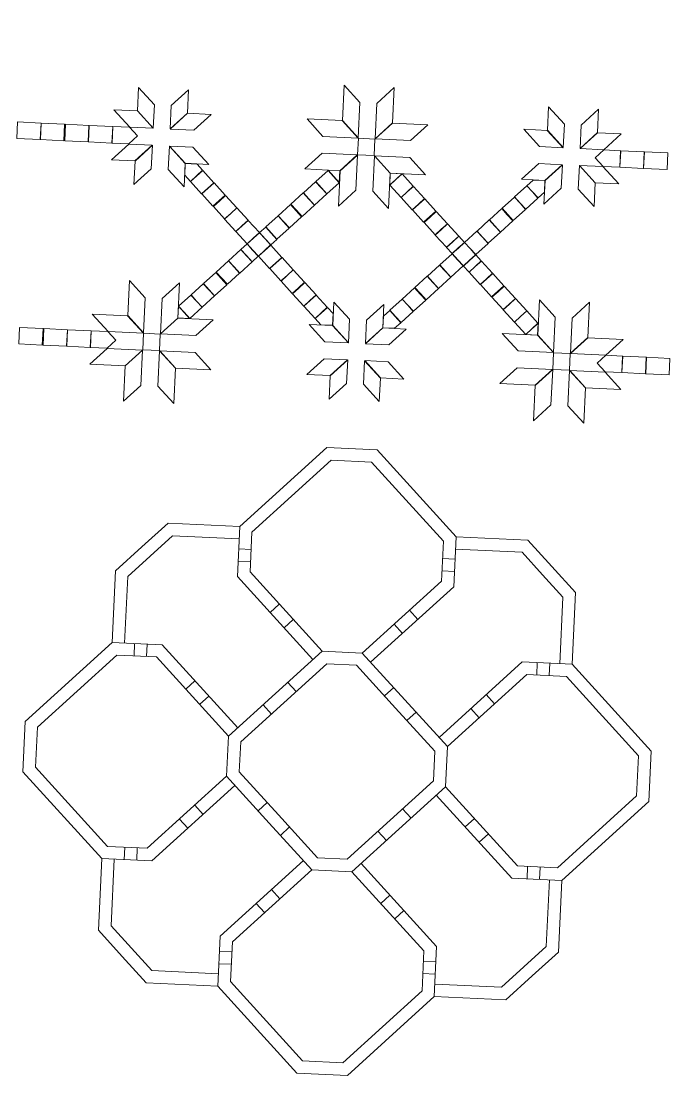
# Model space of a CAD drawing. Header units: inches. Extents: x 733725 to 1472938, y 4017711 to 8040520.
# Drawn here: x 734659.05 to 734674.65, y 4019148.44 to 4019173.92 of the extents above; entities that cross this region are included whole.
import ezdxf

# ---------------------------------------------------------------- set-up
doc = ezdxf.new("R2010")
doc.units = ezdxf.units.IN
doc.header["$MEASUREMENT"] = 0
for name, color, linetype, lineweight in [('H-HARAM2', 123, 'Continuous', 5), ('H-HARAM3', 123, 'Continuous', 5), ('H-MAFSALL', 31, 'Continuous', 13)]:
    doc.layers.add(name, color=color, linetype=linetype, lineweight=lineweight)
pattern_1 = [(354.99999998, (-0.961, 0.33), (0.553438968, 6.325836333), []), (354.99999998, (-0.892, 1.121), (0.553438968, 6.325836333), []), (354.99999998, (-0.823, 1.9117), (0.553438968, 6.325836333), [])]

msp = doc.modelspace()

# ---------------------------------------------------------------- hatches: boundary and pattern name
at = {"layer": 'H-HARAM2'}
h = msp.add_hatch(dxfattribs=at)
h.set_pattern_fill('PLAST', color=256, angle=-5, style=0)
h.set_pattern_definition(pattern_1)
edge = h.paths.add_edge_path()
edge.add_line((734632.731, 4019098.943), (734586.621, 4019149.885))
edge.add_line((734586.621, 4019149.885), (734697.208, 4019249.401))
edge.add_line((734697.208, 4019249.401), (734656.636, 4019294.307))
edge.add_line((734656.636, 4019294.307), (734612.593, 4019254.265))
edge.add_arc((734584.783, 4019246.201), 28.955, -31.0677, 16.1711, ccw=False)
edge.add_line((734609.585, 4019231.259), (734630.186, 4019208.599))
edge.add_line((734630.186, 4019208.599), (734617.904, 4019197.432))
edge.add_line((734617.904, 4019197.432), (734597.303, 4019220.092))
edge.add_arc((734584.783, 4019246.201), 28.955, 248.3791, 295.6179, ccw=False)
edge.add_line((734574.114, 4019219.283), (734521.152, 4019171.133))
edge.add_line((734521.152, 4019171.133), (734519.735, 4019155.04))
edge.add_line((734519.735, 4019155.04), (734510.13, 4019146.749))
edge.add_line((734510.13, 4019146.749), (734509.618, 4019135.985))
edge.add_line((734509.618, 4019135.985), (734511.003, 4019134.453))
edge.add_line((734511.003, 4019134.453), (734515.932, 4019129.031))
edge.add_line((734515.932, 4019129.031), (734518.495, 4019128.91))
edge.add_line((734518.495, 4019128.91), (734518.371, 4019126.305))
edge.add_line((734518.371, 4019126.305), (734518.431, 4019126.238))
edge.add_line((734518.431, 4019126.238), (734518.193, 4019121.231))
edge.add_line((734518.193, 4019121.231), (734532.114, 4019121.216))
edge.add_line((734532.114, 4019121.216), (734533.331, 4019119.845))
edge.add_line((734533.331, 4019119.845), (734566.504, 4019083.356))
edge.add_line((734566.504, 4019083.356), (734585.293, 4019100.438))
edge.add_line((734585.293, 4019100.438), (734607.504, 4019076.008))
edge.add_line((734607.504, 4019076.008), (734632.731, 4019098.943))
h = msp.add_hatch(dxfattribs=at)
h.set_pattern_fill('PLAST', color=256, angle=-5, style=0)
h.set_pattern_definition(pattern_1)
edge = h.paths.add_edge_path()
edge.add_line((734632.731, 4019098.943), (734586.621, 4019149.885))
edge.add_line((734586.621, 4019149.885), (734697.208, 4019249.401))
edge.add_line((734697.208, 4019249.401), (734656.636, 4019294.307))
edge.add_line((734656.636, 4019294.307), (734612.593, 4019254.265))
edge.add_arc((734584.783, 4019246.201), 28.955, -31.0677, 16.1711, ccw=False)
edge.add_line((734609.585, 4019231.259), (734630.186, 4019208.599))
edge.add_line((734630.186, 4019208.599), (734617.904, 4019197.432))
edge.add_line((734617.904, 4019197.432), (734597.303, 4019220.092))
edge.add_arc((734584.783, 4019246.201), 28.955, 248.3791, 295.6179, ccw=False)
edge.add_line((734574.114, 4019219.283), (734521.152, 4019171.133))
edge.add_line((734521.152, 4019171.133), (734519.735, 4019155.04))
edge.add_line((734519.735, 4019155.04), (734510.13, 4019146.749))
edge.add_line((734510.13, 4019146.749), (734509.618, 4019135.985))
edge.add_line((734509.618, 4019135.985), (734511.003, 4019134.453))
edge.add_line((734511.003, 4019134.453), (734515.932, 4019129.031))
edge.add_line((734515.932, 4019129.031), (734518.495, 4019128.91))
edge.add_line((734518.495, 4019128.91), (734518.371, 4019126.305))
edge.add_line((734518.371, 4019126.305), (734518.431, 4019126.238))
edge.add_line((734518.431, 4019126.238), (734518.193, 4019121.231))
edge.add_line((734518.193, 4019121.231), (734532.114, 4019121.216))
edge.add_line((734532.114, 4019121.216), (734533.331, 4019119.845))
edge.add_line((734533.331, 4019119.845), (734566.504, 4019083.356))
edge.add_line((734566.504, 4019083.356), (734585.293, 4019100.438))
edge.add_line((734585.293, 4019100.438), (734607.504, 4019076.008))
edge.add_line((734607.504, 4019076.008), (734632.731, 4019098.943))
at = {"layer": 'H-MAFSALL'}
h = msp.add_hatch(dxfattribs=at)
h.set_pattern_fill('ANGLE', color=256, scale=0.3, angle=45, style=0)
h.set_pattern_definition([(44.999999983, (-0.0012, 0.0002), (-1.4817422595, 1.4817422604), [1.524, -0.5715]), (134.999999983, (-0.0012, 0.0002), (-1.4817422604, -1.4817422595), [1.524, -0.5715])])
edge = h.paths.add_edge_path(flags=16)
edge.add_arc((734483.445, 4019138.19), 8, -50, 310)
edge = h.paths.add_edge_path(flags=16)
edge.add_arc((735041.69, 4018744.78), 5, 130, 310)
edge.add_arc((735041.69, 4018744.78), 5, -50, 130)
edge = h.paths.add_edge_path(flags=16)
edge.add_arc((734929.449, 4018650.032), 10, 307.1029, 310)
edge.add_line((734935.877, 4018642.372), (734935.481, 4018642.057))
edge = h.paths.add_edge_path(flags=16)
edge.add_arc((734448.304, 4018988.959), 5, -50, 310)
edge = h.paths.add_edge_path(flags=16)
edge.add_arc((734929.449, 4018650.032), 10, -50, 310)
edge = h.paths.add_edge_path()
edge.add_line((734470.495, 4018819.804), (734535.003, 4018852.189))
edge.add_line((734535.003, 4018852.189), (734535.003, 4018852.189))
edge.add_line((734535.003, 4018852.189), (734572.914, 4018810.916))
edge.add_arc((734615.714, 4018815.067), 43, 185.5397, 259.5981)
edge.add_line((734607.95, 4018772.774), (734656.259, 4018720.181))
edge.add_line((734656.259, 4018720.181), (734681.017, 4018702.881))
edge.add_line((734681.017, 4018702.881), (734689.467, 4018687.669))
edge.add_line((734689.467, 4018687.669), (734694.857, 4018680.12))
edge.add_line((734694.857, 4018680.12), (734719.321, 4018651.346))
edge.add_line((734719.321, 4018651.346), (734735.321, 4018631.946))
edge.add_line((734735.321, 4018631.946), (734738.811, 4018624.304))
edge.add_line((734738.811, 4018624.304), (734748.26, 4018603.512))
edge.add_line((734748.26, 4018603.512), (734747.516, 4018601.656))
edge.add_arc((734785.506, 4018511.871), 97.491, 107.72929, 112.93457, ccw=False)
edge.add_arc((734656.551, 4018541.881), 117.492, 25.08126, 32.34036, ccw=False)
edge.add_line((734762.964, 4018591.686), (734809.18, 4018581.942))
edge.add_line((734809.18, 4018581.942), (734866.219, 4018571.729))
edge.add_line((734866.219, 4018571.729), (734867.898, 4018578.513))
edge.add_line((734867.898, 4018578.513), (734907.725, 4018615.005))
edge.add_line((734907.725, 4018615.005), (734912.431, 4018609.829))
edge.add_line((734912.431, 4018609.829), (734975.64, 4018667.103))
edge.add_line((734975.64, 4018667.103), (734970.981, 4018672.229))
edge.add_line((734970.981, 4018672.229), (735032.04, 4018727.74))
edge.add_line((735032.04, 4018727.74), (735037.306, 4018722.006))
edge.add_line((735037.306, 4018722.006), (735052.413, 4018735.663))
edge.add_line((735052.413, 4018735.663), (735059.338, 4018741.922))
edge.add_line((735059.338, 4018741.922), (735066.401, 4018748.341))
edge.add_line((735066.401, 4018748.341), (735061.106, 4018754.165))
edge.add_line((735061.106, 4018754.165), (735117.118, 4018805.091))
edge.add_line((735117.118, 4018805.091), (735104.817, 4018818.622))
edge.add_line((735104.817, 4018818.622), (734958.677, 4018685.762))
edge.add_line((734958.677, 4018685.762), (734951.519, 4018693.635))
edge.add_line((734951.519, 4018693.635), (734933.872, 4018677.591))
edge.add_line((734933.872, 4018677.591), (734905.385, 4018651.693))
edge.add_line((734905.385, 4018651.693), (734888.108, 4018635.985))
edge.add_line((734888.108, 4018635.985), (734892.767, 4018630.86))
edge.add_line((734892.767, 4018630.86), (734854.667, 4018596.221))
edge.add_line((734854.667, 4018596.221), (734784.293, 4018608.823))
edge.add_arc((734788.7, 4018633.431), 25, 217.1653, 259.8479, ccw=False)
edge.add_line((734768.777, 4018618.328), (734704.047, 4018703.715))
edge.add_line((734704.047, 4018703.715), (734708.534, 4018710.947))
edge.add_line((734708.534, 4018710.947), (734700.207, 4018716.114))
edge.add_line((734700.207, 4018716.114), (734704.039, 4018722.289))
edge.add_line((734704.039, 4018722.289), (734698.091, 4018725.98))
edge.add_line((734698.091, 4018725.98), (734702.273, 4018732.721))
edge.add_line((734702.273, 4018732.721), (734702.336, 4018732.679))
edge.add_arc((734708.117, 4018741.415), 10.475, 236.5024, 314.0512)
edge.add_line((734715.401, 4018733.886), (734717.159, 4018735.485))
edge.add_line((734717.159, 4018735.485), (734722.231, 4018740.095))
edge.add_line((734722.231, 4018740.095), (734720.065, 4018742.478))
edge.add_line((734720.065, 4018742.478), (734726.132, 4018747.994))
edge.add_line((734726.132, 4018747.994), (734719.41, 4018755.387))
edge.add_line((734719.41, 4018755.387), (734713.218, 4018749.758))
edge.add_line((734713.218, 4018749.758), (734710.291, 4018752.978))
edge.add_line((734710.291, 4018752.978), (734716.483, 4018758.607))
edge.add_line((734716.483, 4018758.607), (734709.759, 4018766.003))
edge.add_line((734709.759, 4018766.003), (734703.567, 4018760.373))
edge.add_line((734703.567, 4018760.373), (734700.64, 4018763.593))
edge.add_line((734700.64, 4018763.593), (734706.832, 4018769.222))
edge.add_line((734706.832, 4018769.222), (734700.111, 4018776.616))
edge.add_line((734700.111, 4018776.616), (734694.4, 4018771.424))
edge.add_line((734694.4, 4018771.424), (734692.234, 4018773.807))
edge.add_line((734692.234, 4018773.807), (734686.631, 4018768.713))
edge.add_line((734686.631, 4018768.713), (734683.931, 4018766.258))
edge.add_arc((734691.488, 4018755.604), 13.062, 125.3471, 234.1486)
edge.add_line((734683.838, 4018745.017), (734679.674, 4018738.306))
edge.add_line((734679.674, 4018738.306), (734673.726, 4018741.996))
edge.add_line((734673.726, 4018741.996), (734673.41, 4018741.491))
edge.add_line((734673.41, 4018741.491), (734673.274, 4018741.576))
edge.add_line((734673.274, 4018741.576), (734669.424, 4018735.372))
edge.add_line((734669.424, 4018735.372), (734662.891, 4018739.425))
edge.add_line((734662.891, 4018739.425), (734661.12, 4018740.524))
edge.add_line((734661.12, 4018740.524), (734662.269, 4018742.424))
edge.add_line((734662.269, 4018742.424), (734639.091, 4018767.919))
edge.add_line((734639.091, 4018767.919), (734644.863, 4018773.166))
edge.add_line((734644.863, 4018773.166), (734641.27, 4018777.117))
edge.add_line((734641.27, 4018777.117), (734635.499, 4018771.87))
edge.add_line((734635.499, 4018771.87), (734624.539, 4018783.924))
edge.add_line((734624.539, 4018783.924), (734623.801, 4018783.25))
edge.add_line((734623.801, 4018783.25), (734611.491, 4018796.79))
edge.add_line((734611.491, 4018796.79), (734615.969, 4018800.904))
edge.add_line((734615.969, 4018800.904), (734613.206, 4018803.943))
edge.add_line((734613.206, 4018803.943), (734611.359, 4018802.264))
edge.add_line((734611.359, 4018802.264), (734611.02, 4018802.637))
edge.add_line((734611.02, 4018802.637), (734608.08, 4018802.777))
edge.add_line((734608.08, 4018802.777), (734607.708, 4018802.438))
edge.add_line((734607.708, 4018802.438), (734600.959, 4018809.861))
edge.add_line((734600.959, 4018809.861), (734601.332, 4018810.2))
edge.add_line((734601.332, 4018810.2), (734601.471, 4018813.14))
edge.add_line((734601.471, 4018813.14), (734601.133, 4018813.512))
edge.add_line((734601.133, 4018813.512), (734602.98, 4018815.191))
edge.add_line((734602.98, 4018815.191), (734600.195, 4018818.254))
edge.add_line((734600.195, 4018818.254), (734595.696, 4018814.164))
edge.add_line((734595.696, 4018814.164), (734583.386, 4018827.704))
edge.add_line((734583.386, 4018827.704), (734584.128, 4018828.375))
edge.add_line((734584.128, 4018828.375), (734573.169, 4018840.43))
edge.add_line((734573.169, 4018840.43), (734578.94, 4018845.677))
edge.add_line((734578.94, 4018845.677), (734575.348, 4018849.628))
edge.add_line((734575.348, 4018849.628), (734569.576, 4018844.381))
edge.add_line((734569.576, 4018844.381), (734546.398, 4018869.875))
edge.add_line((734546.398, 4018869.875), (734544.397, 4018868.912))
edge.add_line((734544.397, 4018868.912), (734540.057, 4018877.668))
edge.add_line((734540.057, 4018877.668), (734546.599, 4018880.911))
edge.add_line((734546.599, 4018880.911), (734546.526, 4018881.057))
edge.add_line((734546.526, 4018881.057), (734547.06, 4018881.322))
edge.add_line((734547.06, 4018881.322), (734543.952, 4018887.593))
edge.add_line((734543.952, 4018887.593), (734551.028, 4018891.101))
edge.add_arc((734562.294, 4018897.711), 13.062, 210.4016, 319.2031)
edge.add_line((734572.182, 4018889.177), (734580.485, 4018896.725))
edge.add_line((734580.485, 4018896.725), (734578.319, 4018899.107))
edge.add_line((734578.319, 4018899.107), (734584.029, 4018904.299))
edge.add_line((734584.029, 4018904.299), (734577.183, 4018911.579))
edge.add_line((734577.183, 4018911.579), (734571.116, 4018906.063))
edge.add_line((734571.116, 4018906.063), (734568.189, 4018909.283))
edge.add_line((734568.189, 4018909.283), (734574.256, 4018914.799))
edge.add_line((734574.256, 4018914.799), (734567.532, 4018922.195))
edge.add_line((734567.532, 4018922.195), (734561.465, 4018916.679))
edge.add_line((734561.465, 4018916.679), (734558.538, 4018919.898))
edge.add_line((734558.538, 4018919.898), (734564.605, 4018925.414))
edge.add_line((734564.605, 4018925.414), (734558.008, 4018932.921))
edge.add_line((734558.008, 4018932.921), (734551.941, 4018927.405))
edge.add_line((734551.941, 4018927.405), (734549.774, 4018929.787))
edge.add_line((734549.774, 4018929.787), (734542.945, 4018923.578))
edge.add_arc((734549.637, 4018915.633), 10.388, 130.1084, 208.8482)
edge.add_line((734540.538, 4018910.621), (734533.43, 4018907.097))
edge.add_line((734533.43, 4018907.097), (734530.321, 4018913.369))
edge.add_line((734530.321, 4018913.369), (734523.81, 4018910.141))
edge.add_line((734523.81, 4018910.141), (734519.422, 4018918.991))
edge.add_line((734519.422, 4018918.991), (734518.414, 4018918.49))
edge.add_line((734518.414, 4018918.49), (734483.652, 4018963.612))
edge.add_line((734483.652, 4018963.612), (734466.216, 4018986.25))
edge.add_arc((734446.342, 4018986.524), 19.876, -0.7881, 95.2465)
edge.add_line((734444.525, 4019006.316), (734441.745, 4019010.015))
edge.add_arc((734457.733, 4019022.03), 20, 159.6381, 216.9245, ccw=False)
edge.add_line((734438.983, 4019028.989), (734449.624, 4019057.661))
edge.add_arc((734468.375, 4019050.702), 20, 132.2751, 159.6381, ccw=False)
edge.add_line((734454.921, 4019065.5), (734492.174, 4019099.369))
edge.add_line((734492.174, 4019099.369), (734492.352, 4019103.094))
edge.add_line((734492.352, 4019103.094), (734518.495, 4019128.91))
edge.add_line((734518.495, 4019128.91), (734515.932, 4019129.032))
edge.add_line((734515.932, 4019129.032), (734509.618, 4019135.985))
edge.add_line((734509.618, 4019135.985), (734510.13, 4019146.749))
edge.add_line((734510.13, 4019146.749), (734519.735, 4019155.04))
edge.add_line((734519.735, 4019155.04), (734521.152, 4019171.133))
edge.add_line((734521.152, 4019171.133), (734507.472, 4019199.486))
edge.add_line((734507.472, 4019199.486), (734476.686, 4019171.099))
edge.add_line((734476.686, 4019171.099), (734472.574, 4019167.308))
edge.add_line((734472.574, 4019167.308), (734466.913, 4019162.087))
edge.add_line((734466.913, 4019162.087), (734466.392, 4019149.251))
edge.add_line((734466.392, 4019149.251), (734473.058, 4019142.023))
edge.add_line((734473.058, 4019142.023), (734470.728, 4019136.003))
edge.add_line((734470.728, 4019136.003), (734468.209, 4019122.907))
edge.add_line((734468.209, 4019122.907), (734466.607, 4019104.847))
edge.add_line((734466.607, 4019104.847), (734464.67, 4019103.328))
edge.add_line((734464.67, 4019103.328), (734460.43, 4019099.47))
edge.add_line((734460.43, 4019099.47), (734439.912, 4019080.557))
edge.add_arc((734466.972, 4019051.099), 40, 132.5703, 159.9333)
edge.add_line((734429.4, 4019064.824), (734425.787, 4019054.932))
edge.add_arc((734492.611, 4019019.499), 75.638, 152.06563, 155.27115)
edge.add_line((734423.91, 4019051.14), (734418.436, 4019034.299))
edge.add_line((734418.436, 4019034.299), (734418.393, 4019032.833))
edge.add_arc((734464.107, 4019027.499), 46.024, 173.3446, 190.8662)
edge.add_arc((734458.101, 4019026.815), 40, 191.5252, 222.5703)
edge.add_line((734428.643, 4018999.755), (734431.55, 4018996.591))
edge.add_arc((734450.637, 4018990.594), 20.007, 162.5586, 282.582)
edge.add_line((734454.995, 4018971.068), (734472.935, 4018951.538))
edge.add_line((734472.935, 4018951.538), (734489.366, 4018933.651))
edge.add_line((734489.366, 4018933.651), (734498.083, 4018916.295))
edge.add_line((734498.083, 4018916.295), (734467.009, 4018900.695))
edge.add_line((734467.009, 4018900.695), (734457.734, 4018896.038))
edge.add_line((734457.734, 4018896.038), (734446.846, 4018890.572))
edge.add_line((734446.846, 4018890.572), (734436.474, 4018885.365))
edge.add_line((734436.474, 4018885.365), (734448.8, 4018875.981))
edge.add_line((734448.8, 4018875.981), (734461.775, 4018837.145))
edge.add_line((734461.775, 4018837.145), (734470.495, 4018819.804))

# ---------------------------------------------------------------- linework, layer by layer
at = {"layer": 'H-HARAM3'}
for p, q in [((734664.598, 4019161.172), (734664.299, 4019161.186)), ((734664.598, 4019161.172), (734664.299, 4019161.186)), ((734664.584, 4019160.872), (734664.284, 4019160.886)), ((734664.584, 4019160.872), (734664.284, 4019160.886)), ((734669.216, 4019160.952), (734669.516, 4019160.938)), ((734669.216, 4019160.952), (734669.516, 4019160.938)), ((734669.202, 4019160.652), (734669.501, 4019160.638)), ((734669.202, 4019160.652), (734669.501, 4019160.638)), ((734665.277, 4019159.854), (734665.055, 4019159.653)), ((734665.277, 4019159.854), (734665.055, 4019159.653)), ((734668.415, 4019159.705), (734668.617, 4019159.483)), ((734668.415, 4019159.705), (734668.617, 4019159.483)), ((734665.614, 4019159.485), (734665.392, 4019159.283)), ((734665.614, 4019159.485), (734665.392, 4019159.283)), ((734668.045, 4019159.369), (734668.247, 4019159.147)), ((734668.045, 4019159.369), (734668.247, 4019159.147)), ((734661.773, 4019158.603), (734661.787, 4019158.902)), ((734661.773, 4019158.603), (734661.787, 4019158.902)), ((734662.072, 4019158.588), (734662.087, 4019158.888)), ((734662.072, 4019158.588), (734662.087, 4019158.888)), ((734671.485, 4019158.14), (734671.5, 4019158.44)), ((734671.485, 4019158.14), (734671.5, 4019158.44)), ((734671.785, 4019158.126), (734671.799, 4019158.426)), ((734671.785, 4019158.126), (734671.799, 4019158.426)), ((734663.019, 4019157.801), (734663.241, 4019158.003)), ((734663.019, 4019157.801), (734663.241, 4019158.003)), ((734665.681, 4019157.74), (734665.479, 4019157.962)), ((734665.681, 4019157.74), (734665.479, 4019157.962)), ((734667.814, 4019157.637), (734668.036, 4019157.839)), ((734667.814, 4019157.637), (734668.036, 4019157.839)), ((734663.356, 4019157.431), (734663.578, 4019157.633)), ((734663.356, 4019157.431), (734663.578, 4019157.633)), ((734670.468, 4019157.447), (734670.266, 4019157.669)), ((734670.468, 4019157.447), (734670.266, 4019157.669)), ((734665.086, 4019157.199), (734664.884, 4019157.421)), ((734665.086, 4019157.199), (734664.884, 4019157.421)), ((734670.098, 4019157.111), (734669.896, 4019157.333)), ((734670.098, 4019157.111), (734669.896, 4019157.333)), ((734668.352, 4019157.045), (734668.574, 4019157.247)), ((734668.352, 4019157.045), (734668.574, 4019157.247)), ((734663.24, 4019155), (734663.442, 4019154.778)), ((734663.24, 4019155), (734663.442, 4019154.778)), ((734664.986, 4019155.066), (734664.764, 4019154.864)), ((734664.986, 4019155.066), (734664.764, 4019154.864)), ((734668.252, 4019154.912), (734668.454, 4019154.69)), ((734668.252, 4019154.912), (734668.454, 4019154.69)), ((734662.87, 4019154.664), (734663.072, 4019154.442)), ((734662.87, 4019154.664), (734663.072, 4019154.442)), ((734669.982, 4019154.679), (734669.76, 4019154.478)), ((734669.982, 4019154.679), (734669.76, 4019154.478)), ((734665.524, 4019154.474), (734665.302, 4019154.272)), ((734665.524, 4019154.474), (734665.302, 4019154.272)), ((734667.657, 4019154.371), (734667.859, 4019154.149)), ((734667.657, 4019154.371), (734667.859, 4019154.149)), ((734670.319, 4019154.31), (734670.097, 4019154.108)), ((734670.319, 4019154.31), (734670.097, 4019154.108)), ((734661.553, 4019153.985), (734661.539, 4019153.685)), ((734661.553, 4019153.985), (734661.539, 4019153.685)), ((734661.852, 4019153.971), (734661.838, 4019153.671)), ((734661.852, 4019153.971), (734661.838, 4019153.671)), ((734671.266, 4019153.523), (734671.251, 4019153.223)), ((734671.266, 4019153.523), (734671.251, 4019153.223)), ((734671.565, 4019153.508), (734671.551, 4019153.209)), ((734671.565, 4019153.508), (734671.551, 4019153.209)), ((734665.293, 4019152.742), (734665.091, 4019152.964)), ((734665.293, 4019152.742), (734665.091, 4019152.964)), ((734667.724, 4019152.626), (734667.946, 4019152.828)), ((734667.724, 4019152.626), (734667.946, 4019152.828)), ((734664.923, 4019152.406), (734664.721, 4019152.628)), ((734664.923, 4019152.406), (734664.721, 4019152.628)), ((734668.06, 4019152.256), (734668.282, 4019152.458)), ((734668.06, 4019152.256), (734668.282, 4019152.458)), ((734664.136, 4019151.459), (734663.836, 4019151.473)), ((734664.136, 4019151.459), (734663.836, 4019151.473)), ((734664.122, 4019151.159), (734663.822, 4019151.173)), ((734664.122, 4019151.159), (734663.822, 4019151.173)), ((734668.754, 4019151.239), (734669.053, 4019151.225)), ((734668.754, 4019151.239), (734669.053, 4019151.225)), ((734668.74, 4019150.939), (734669.039, 4019150.925)), ((734668.74, 4019150.939), (734669.039, 4019150.925))]:
    msp.add_line(p, q, dxfattribs=at)
for points in [[(734661.883, 4019172.324), (734662.263, 4019171.905), (734662.236, 4019171.34), (734661.856, 4019171.759)], [(734661.883, 4019172.324), (734662.263, 4019171.905), (734662.236, 4019171.34), (734661.856, 4019171.759)], [(734667.221, 4019171.956), (734666.841, 4019172.374), (734666.8, 4019171.523), (734667.181, 4019171.105)], [(734667.221, 4019171.956), (734666.841, 4019172.374), (734666.8, 4019171.523), (734667.181, 4019171.105)], [(734663.09, 4019172.266), (734662.672, 4019171.886), (734662.645, 4019171.321), (734663.063, 4019171.701)], [(734663.09, 4019172.266), (734662.672, 4019171.886), (734662.645, 4019171.321), (734663.063, 4019171.701)], [(734667.629, 4019171.936), (734668.048, 4019172.317), (734668.007, 4019171.466), (734667.589, 4019171.085)], [(734667.629, 4019171.936), (734668.048, 4019172.317), (734668.007, 4019171.466), (734667.589, 4019171.085)], [(734671.771, 4019171.853), (734672.152, 4019171.435), (734672.125, 4019170.87), (734671.744, 4019171.288)], [(734671.771, 4019171.853), (734672.152, 4019171.435), (734672.125, 4019170.87), (734671.744, 4019171.288)], [(734661.288, 4019171.783), (734661.668, 4019171.364), (734662.233, 4019171.337), (734661.853, 4019171.756)], [(734661.288, 4019171.783), (734661.668, 4019171.364), (734662.233, 4019171.337), (734661.853, 4019171.756)], [(734663.631, 4019171.671), (734663.213, 4019171.291), (734662.648, 4019171.318), (734663.066, 4019171.698)], [(734663.631, 4019171.671), (734663.213, 4019171.291), (734662.648, 4019171.318), (734663.066, 4019171.698)], [(734666.327, 4019171.142), (734665.946, 4019171.561), (734666.797, 4019171.521), (734667.177, 4019171.102)], [(734666.327, 4019171.142), (734665.946, 4019171.561), (734666.797, 4019171.521), (734667.177, 4019171.102)], [(734672.978, 4019171.796), (734672.56, 4019171.415), (734672.533, 4019170.85), (734672.952, 4019171.231)], [(734672.978, 4019171.796), (734672.56, 4019171.415), (734672.533, 4019170.85), (734672.952, 4019171.231)], [(734659.511, 4019171.062), (734659.53, 4019171.462), (734658.963, 4019171.489), (734658.944, 4019171.089)], [(734659.511, 4019171.062), (734659.53, 4019171.462), (734658.963, 4019171.489), (734658.944, 4019171.089)], [(734660.1, 4019171.434), (734659.534, 4019171.461), (734659.515, 4019171.062), (734660.081, 4019171.035)], [(734660.1, 4019171.434), (734659.534, 4019171.461), (734659.515, 4019171.062), (734660.081, 4019171.035)], [(734660.668, 4019171.007), (734660.687, 4019171.406), (734660.122, 4019171.433), (734660.103, 4019171.034)], [(734660.668, 4019171.007), (734660.687, 4019171.406), (734660.122, 4019171.433), (734660.103, 4019171.034)], [(734661.24, 4019170.98), (734661.259, 4019171.379), (734660.692, 4019171.406), (734660.673, 4019171.007)], [(734661.24, 4019170.98), (734661.259, 4019171.379), (734660.692, 4019171.406), (734660.673, 4019171.007)], [(734661.263, 4019171.379), (734661.244, 4019170.979), (734661.647, 4019170.96), (734661.856, 4019171.151), (734661.666, 4019171.36)], [(734661.263, 4019171.379), (734661.244, 4019170.979), (734661.647, 4019170.96), (734661.856, 4019171.151), (734661.666, 4019171.36)], [(734668.443, 4019171.042), (734668.861, 4019171.422), (734668.01, 4019171.463), (734667.592, 4019171.082)], [(734668.443, 4019171.042), (734668.861, 4019171.422), (734668.01, 4019171.463), (734667.592, 4019171.082)], [(734671.176, 4019171.312), (734671.556, 4019170.894), (734672.121, 4019170.867), (734671.741, 4019171.285)], [(734671.176, 4019171.312), (734671.556, 4019170.894), (734672.121, 4019170.867), (734671.741, 4019171.285)], [(734667.166, 4019170.698), (734667.565, 4019170.679), (734667.584, 4019171.078), (734667.185, 4019171.097)], [(734667.166, 4019170.698), (734667.565, 4019170.679), (734667.584, 4019171.078), (734667.185, 4019171.097)], [(734673.52, 4019171.201), (734673.101, 4019170.82), (734672.536, 4019170.847), (734672.955, 4019171.227)], [(734673.52, 4019171.201), (734673.101, 4019170.82), (734672.536, 4019170.847), (734672.955, 4019171.227)], [(734661.23, 4019170.575), (734661.649, 4019170.956), (734662.214, 4019170.929), (734661.795, 4019170.548)], [(734661.23, 4019170.575), (734661.649, 4019170.956), (734662.214, 4019170.929), (734661.795, 4019170.548)], [(734661.771, 4019169.98), (734662.19, 4019170.361), (734662.217, 4019170.926), (734661.798, 4019170.545)], [(734661.771, 4019169.98), (734662.19, 4019170.361), (734662.217, 4019170.926), (734661.798, 4019170.545)], [(734662.979, 4019169.923), (734662.598, 4019170.341), (734662.625, 4019170.906), (734663.006, 4019170.488)], [(734662.979, 4019169.923), (734662.598, 4019170.341), (734662.625, 4019170.906), (734663.006, 4019170.488)], [(734663.574, 4019170.464), (734663.193, 4019170.882), (734662.628, 4019170.909), (734663.009, 4019170.491)], [(734663.574, 4019170.464), (734663.193, 4019170.882), (734662.628, 4019170.909), (734663.009, 4019170.491)], [(734673.487, 4019170.397), (734673.506, 4019170.796), (734673.103, 4019170.816), (734672.893, 4019170.625), (734673.084, 4019170.416)], [(734673.487, 4019170.397), (734673.506, 4019170.796), (734673.103, 4019170.816), (734672.893, 4019170.625), (734673.084, 4019170.416)], [(734673.51, 4019170.796), (734673.491, 4019170.397), (734674.058, 4019170.37), (734674.077, 4019170.769)], [(734673.51, 4019170.796), (734673.491, 4019170.397), (734674.058, 4019170.37), (734674.077, 4019170.769)], [(734666.307, 4019170.734), (734665.889, 4019170.354), (734666.739, 4019170.313), (734667.158, 4019170.694)], [(734666.307, 4019170.734), (734665.889, 4019170.354), (734666.739, 4019170.313), (734667.158, 4019170.694)], [(734667.12, 4019169.84), (734666.702, 4019169.459), (734666.742, 4019170.31), (734667.161, 4019170.69)], [(734667.12, 4019169.84), (734666.702, 4019169.459), (734666.742, 4019170.31), (734667.161, 4019170.69)], [(734667.529, 4019169.82), (734667.909, 4019169.402), (734667.95, 4019170.252), (734667.569, 4019170.671)], [(734667.529, 4019169.82), (734667.909, 4019169.402), (734667.95, 4019170.252), (734667.569, 4019170.671)], [(734668.423, 4019170.633), (734668.804, 4019170.215), (734667.953, 4019170.255), (734667.572, 4019170.674)], [(734668.423, 4019170.633), (734668.804, 4019170.215), (734667.953, 4019170.255), (734667.572, 4019170.674)], [(734674.081, 4019170.769), (734674.062, 4019170.369), (734674.628, 4019170.342), (734674.647, 4019170.742)], [(734674.081, 4019170.769), (734674.062, 4019170.369), (734674.628, 4019170.342), (734674.647, 4019170.742)], [(734663.01, 4019170.486), (734662.996, 4019170.204), (734663.132, 4019170.054), (734663.28, 4019170.189), (734663.428, 4019170.323), (734663.292, 4019170.473)], [(734663.01, 4019170.486), (734662.996, 4019170.204), (734663.132, 4019170.054), (734663.28, 4019170.189), (734663.428, 4019170.323), (734663.292, 4019170.473)], [(734663.283, 4019170.185), (734663.135, 4019170.051), (734663.404, 4019169.755), (734663.552, 4019169.89), (734663.7, 4019170.024), (734663.431, 4019170.32)], [(734663.283, 4019170.185), (734663.135, 4019170.051), (734663.404, 4019169.755), (734663.552, 4019169.89), (734663.7, 4019170.024), (734663.431, 4019170.32)], [(734666.156, 4019170.05), (734666.291, 4019169.902), (734666.425, 4019169.754), (734666.721, 4019170.023), (734666.587, 4019170.171), (734666.452, 4019170.319)], [(734666.156, 4019170.05), (734666.291, 4019169.902), (734666.425, 4019169.754), (734666.721, 4019170.023), (734666.587, 4019170.171), (734666.452, 4019170.319)], [(734666.455, 4019170.322), (734666.59, 4019170.174), (734666.724, 4019170.026), (734666.738, 4019170.309)], [(734666.455, 4019170.322), (734666.59, 4019170.174), (734666.724, 4019170.026), (734666.738, 4019170.309)], [(734671.118, 4019170.105), (734671.537, 4019170.485), (734672.102, 4019170.458), (734671.683, 4019170.078)], [(734671.118, 4019170.105), (734671.537, 4019170.485), (734672.102, 4019170.458), (734671.683, 4019170.078)], [(734671.66, 4019169.509), (734672.078, 4019169.89), (734672.105, 4019170.455), (734671.686, 4019170.075)], [(734671.66, 4019169.509), (734672.078, 4019169.89), (734672.105, 4019170.455), (734671.686, 4019170.075)], [(734672.867, 4019169.452), (734672.486, 4019169.871), (734672.513, 4019170.436), (734672.894, 4019170.017)], [(734672.867, 4019169.452), (734672.486, 4019169.871), (734672.513, 4019170.436), (734672.894, 4019170.017)], [(734673.462, 4019169.993), (734673.082, 4019170.412), (734672.517, 4019170.439), (734672.897, 4019170.02)], [(734673.462, 4019169.993), (734673.082, 4019170.412), (734672.517, 4019170.439), (734672.897, 4019170.02)], [(734665.857, 4019169.778), (734665.991, 4019169.63), (734666.126, 4019169.482), (734666.422, 4019169.751), (734666.287, 4019169.899), (734666.153, 4019170.047)], [(734665.857, 4019169.778), (734665.991, 4019169.63), (734666.126, 4019169.482), (734666.422, 4019169.751), (734666.287, 4019169.899), (734666.153, 4019170.047)], [(734667.954, 4019170.251), (734667.94, 4019169.968), (734668.088, 4019170.103), (734668.236, 4019170.238)], [(734667.954, 4019170.251), (734667.94, 4019169.968), (734668.088, 4019170.103), (734668.236, 4019170.238)], [(734667.943, 4019169.965), (734668.212, 4019169.669), (734668.36, 4019169.804), (734668.508, 4019169.938), (734668.239, 4019170.234), (734668.091, 4019170.1)], [(734667.943, 4019169.965), (734668.212, 4019169.669), (734668.36, 4019169.804), (734668.508, 4019169.938), (734668.239, 4019170.234), (734668.091, 4019170.1)], [(734671.25, 4019169.951), (734671.384, 4019169.803), (734671.519, 4019169.655), (734671.669, 4019169.791), (734671.682, 4019170.074), (734671.4, 4019170.087)], [(734671.25, 4019169.951), (734671.384, 4019169.803), (734671.519, 4019169.655), (734671.669, 4019169.791), (734671.682, 4019170.074), (734671.4, 4019170.087)], [(734663.555, 4019169.886), (734663.407, 4019169.752), (734663.676, 4019169.456), (734663.824, 4019169.59), (734663.972, 4019169.725), (734663.703, 4019170.021)], [(734663.555, 4019169.886), (734663.407, 4019169.752), (734663.676, 4019169.456), (734663.824, 4019169.59), (734663.972, 4019169.725), (734663.703, 4019170.021)], [(734665.558, 4019169.506), (734665.692, 4019169.358), (734665.827, 4019169.21), (734666.123, 4019169.479), (734665.988, 4019169.627), (734665.854, 4019169.775)], [(734665.558, 4019169.506), (734665.692, 4019169.358), (734665.827, 4019169.21), (734666.123, 4019169.479), (734665.988, 4019169.627), (734665.854, 4019169.775)], [(734668.215, 4019169.666), (734668.485, 4019169.37), (734668.633, 4019169.505), (734668.78, 4019169.639), (734668.511, 4019169.935), (734668.363, 4019169.801)], [(734668.215, 4019169.666), (734668.485, 4019169.37), (734668.633, 4019169.505), (734668.78, 4019169.639), (734668.511, 4019169.935), (734668.363, 4019169.801)], [(734670.951, 4019169.679), (734671.085, 4019169.531), (734671.22, 4019169.383), (734671.516, 4019169.652), (734671.381, 4019169.8), (734671.247, 4019169.948)], [(734670.951, 4019169.679), (734671.085, 4019169.531), (734671.22, 4019169.383), (734671.516, 4019169.652), (734671.381, 4019169.8), (734671.247, 4019169.948)], [(734663.834, 4019169.579), (734663.686, 4019169.445), (734663.956, 4019169.149), (734664.104, 4019169.283), (734664.252, 4019169.418), (734663.982, 4019169.714)], [(734663.834, 4019169.579), (734663.686, 4019169.445), (734663.956, 4019169.149), (734664.104, 4019169.283), (734664.252, 4019169.418), (734663.982, 4019169.714)], [(734668.487, 4019169.367), (734668.757, 4019169.071), (734668.905, 4019169.205), (734669.053, 4019169.34), (734668.783, 4019169.636), (734668.635, 4019169.501)], [(734668.487, 4019169.367), (734668.757, 4019169.071), (734668.905, 4019169.205), (734669.053, 4019169.34), (734668.783, 4019169.636), (734668.635, 4019169.501)], [(734670.651, 4019169.407), (734670.786, 4019169.259), (734670.921, 4019169.111), (734671.217, 4019169.38), (734671.082, 4019169.528), (734670.947, 4019169.676)], [(734670.651, 4019169.407), (734670.786, 4019169.259), (734670.921, 4019169.111), (734671.217, 4019169.38), (734671.082, 4019169.528), (734670.947, 4019169.676)], [(734664.107, 4019169.28), (734663.959, 4019169.145), (734664.228, 4019168.849), (734664.376, 4019168.984), (734664.524, 4019169.119), (734664.254, 4019169.414)], [(734664.107, 4019169.28), (734663.959, 4019169.145), (734664.228, 4019168.849), (734664.376, 4019168.984), (734664.524, 4019169.119), (734664.254, 4019169.414)], [(734665.251, 4019169.227), (734665.385, 4019169.079), (734665.52, 4019168.931), (734665.816, 4019169.2), (734665.681, 4019169.348), (734665.547, 4019169.496)], [(734665.251, 4019169.227), (734665.385, 4019169.079), (734665.52, 4019168.931), (734665.816, 4019169.2), (734665.681, 4019169.348), (734665.547, 4019169.496)], [(734668.915, 4019169.194), (734668.767, 4019169.06), (734669.036, 4019168.764), (734669.184, 4019168.898), (734669.332, 4019169.033), (734669.063, 4019169.329)], [(734668.915, 4019169.194), (734668.767, 4019169.06), (734669.036, 4019168.764), (734669.184, 4019168.898), (734669.332, 4019169.033), (734669.063, 4019169.329)], [(734670.344, 4019169.128), (734670.479, 4019168.98), (734670.613, 4019168.832), (734670.909, 4019169.101), (734670.775, 4019169.249), (734670.64, 4019169.397)], [(734670.344, 4019169.128), (734670.479, 4019168.98), (734670.613, 4019168.832), (734670.909, 4019169.101), (734670.775, 4019169.249), (734670.64, 4019169.397)], [(734664.379, 4019168.981), (734664.231, 4019168.846), (734664.5, 4019168.55), (734664.648, 4019168.685), (734664.796, 4019168.819), (734664.527, 4019169.115)], [(734664.379, 4019168.981), (734664.231, 4019168.846), (734664.5, 4019168.55), (734664.648, 4019168.685), (734664.796, 4019168.819), (734664.527, 4019169.115)], [(734664.951, 4019168.955), (734665.086, 4019168.807), (734665.221, 4019168.659), (734665.516, 4019168.928), (734665.382, 4019169.076), (734665.247, 4019169.224)], [(734664.951, 4019168.955), (734665.086, 4019168.807), (734665.221, 4019168.659), (734665.516, 4019168.928), (734665.382, 4019169.076), (734665.247, 4019169.224)], [(734669.187, 4019168.895), (734669.039, 4019168.76), (734669.308, 4019168.465), (734669.456, 4019168.599), (734669.604, 4019168.734), (734669.335, 4019169.03)], [(734669.187, 4019168.895), (734669.039, 4019168.76), (734669.308, 4019168.465), (734669.456, 4019168.599), (734669.604, 4019168.734), (734669.335, 4019169.03)], [(734670.045, 4019168.856), (734670.18, 4019168.708), (734670.314, 4019168.56), (734670.61, 4019168.829), (734670.476, 4019168.977), (734670.341, 4019169.125)], [(734670.045, 4019168.856), (734670.18, 4019168.708), (734670.314, 4019168.56), (734670.61, 4019168.829), (734670.476, 4019168.977), (734670.341, 4019169.125)], [(734664.651, 4019168.682), (734664.503, 4019168.547), (734664.637, 4019168.399), (734664.772, 4019168.251), (734664.92, 4019168.386), (734665.068, 4019168.52), (734664.933, 4019168.668), (734664.799, 4019168.816)], [(734664.651, 4019168.682), (734664.503, 4019168.547), (734664.637, 4019168.399), (734664.772, 4019168.251), (734664.92, 4019168.386), (734665.068, 4019168.52), (734664.933, 4019168.668), (734664.799, 4019168.816)], [(734664.802, 4019168.819), (734664.936, 4019168.671), (734665.071, 4019168.523), (734665.217, 4019168.656), (734665.083, 4019168.804), (734664.948, 4019168.952)], [(734664.802, 4019168.819), (734664.936, 4019168.671), (734665.071, 4019168.523), (734665.217, 4019168.656), (734665.083, 4019168.804), (734664.948, 4019168.952)], [(734669.746, 4019168.584), (734669.881, 4019168.436), (734670.015, 4019168.288), (734670.311, 4019168.557), (734670.176, 4019168.705), (734670.042, 4019168.853)], [(734669.746, 4019168.584), (734669.881, 4019168.436), (734670.015, 4019168.288), (734670.311, 4019168.557), (734670.176, 4019168.705), (734670.042, 4019168.853)], [(734664.353, 4019168.411), (734664.488, 4019168.263), (734664.622, 4019168.115), (734664.768, 4019168.248), (734664.634, 4019168.396), (734664.499, 4019168.544)], [(734664.353, 4019168.411), (734664.488, 4019168.263), (734664.622, 4019168.115), (734664.768, 4019168.248), (734664.634, 4019168.396), (734664.499, 4019168.544)], [(734664.923, 4019168.382), (734664.775, 4019168.248), (734665.044, 4019167.952), (734665.192, 4019168.086), (734665.34, 4019168.221), (734665.071, 4019168.517)], [(734664.923, 4019168.382), (734664.775, 4019168.248), (734665.044, 4019167.952), (734665.192, 4019168.086), (734665.34, 4019168.221), (734665.071, 4019168.517)], [(734669.311, 4019168.461), (734669.444, 4019168.315), (734669.592, 4019168.449), (734669.74, 4019168.584), (734669.607, 4019168.73), (734669.459, 4019168.596)], [(734669.311, 4019168.461), (734669.444, 4019168.315), (734669.592, 4019168.449), (734669.74, 4019168.584), (734669.607, 4019168.73), (734669.459, 4019168.596)], [(734669.595, 4019168.446), (734669.447, 4019168.312), (734669.581, 4019168.164), (734669.716, 4019168.016), (734669.864, 4019168.15), (734670.012, 4019168.285), (734669.877, 4019168.433), (734669.743, 4019168.581)], [(734669.595, 4019168.446), (734669.447, 4019168.312), (734669.581, 4019168.164), (734669.716, 4019168.016), (734669.864, 4019168.15), (734670.012, 4019168.285), (734669.877, 4019168.433), (734669.743, 4019168.581)], [(734664.054, 4019168.139), (734664.188, 4019167.991), (734664.323, 4019167.843), (734664.619, 4019168.112), (734664.484, 4019168.26), (734664.35, 4019168.408)], [(734664.054, 4019168.139), (734664.188, 4019167.991), (734664.323, 4019167.843), (734664.619, 4019168.112), (734664.484, 4019168.26), (734664.35, 4019168.408)], [(734669.148, 4019168.04), (734669.282, 4019167.892), (734669.417, 4019167.744), (734669.713, 4019168.013), (734669.578, 4019168.161), (734669.443, 4019168.309)], [(734669.148, 4019168.04), (734669.282, 4019167.892), (734669.417, 4019167.744), (734669.713, 4019168.013), (734669.578, 4019168.161), (734669.443, 4019168.309)], [(734669.719, 4019168.012), (734669.852, 4019167.866), (734670, 4019168.001), (734670.148, 4019168.135), (734670.015, 4019168.282), (734669.867, 4019168.147)], [(734669.719, 4019168.012), (734669.852, 4019167.866), (734670, 4019168.001), (734670.148, 4019168.135), (734670.015, 4019168.282), (734669.867, 4019168.147)], [(734663.755, 4019167.867), (734663.889, 4019167.719), (734664.024, 4019167.571), (734664.32, 4019167.84), (734664.185, 4019167.988), (734664.051, 4019168.136)], [(734663.755, 4019167.867), (734663.889, 4019167.719), (734664.024, 4019167.571), (734664.32, 4019167.84), (734664.185, 4019167.988), (734664.051, 4019168.136)], [(734665.195, 4019168.083), (734665.047, 4019167.949), (734665.316, 4019167.653), (734665.464, 4019167.787), (734665.612, 4019167.922), (734665.343, 4019168.218)], [(734665.195, 4019168.083), (734665.047, 4019167.949), (734665.316, 4019167.653), (734665.464, 4019167.787), (734665.612, 4019167.922), (734665.343, 4019168.218)], [(734668.848, 4019167.768), (734668.983, 4019167.62), (734669.117, 4019167.472), (734669.413, 4019167.741), (734669.279, 4019167.889), (734669.144, 4019168.037)], [(734668.848, 4019167.768), (734668.983, 4019167.62), (734669.117, 4019167.472), (734669.413, 4019167.741), (734669.279, 4019167.889), (734669.144, 4019168.037)], [(734669.855, 4019167.863), (734670.124, 4019167.567), (734670.272, 4019167.701), (734670.42, 4019167.836), (734670.151, 4019168.132), (734670.003, 4019167.997)], [(734669.855, 4019167.863), (734670.124, 4019167.567), (734670.272, 4019167.701), (734670.42, 4019167.836), (734670.151, 4019168.132), (734670.003, 4019167.997)], [(734663.447, 4019167.588), (734663.582, 4019167.44), (734663.717, 4019167.292), (734664.013, 4019167.561), (734663.878, 4019167.709), (734663.743, 4019167.857)], [(734663.447, 4019167.588), (734663.582, 4019167.44), (734663.717, 4019167.292), (734664.013, 4019167.561), (734663.878, 4019167.709), (734663.743, 4019167.857)], [(734665.467, 4019167.784), (734665.319, 4019167.649), (734665.588, 4019167.353), (734665.736, 4019167.488), (734665.884, 4019167.622), (734665.615, 4019167.918)], [(734665.467, 4019167.784), (734665.319, 4019167.649), (734665.588, 4019167.353), (734665.736, 4019167.488), (734665.884, 4019167.622), (734665.615, 4019167.918)], [(734668.549, 4019167.496), (734668.684, 4019167.348), (734668.818, 4019167.2), (734669.114, 4019167.469), (734668.98, 4019167.617), (734668.845, 4019167.765)], [(734668.549, 4019167.496), (734668.684, 4019167.348), (734668.818, 4019167.2), (734669.114, 4019167.469), (734668.98, 4019167.617), (734668.845, 4019167.765)], [(734670.127, 4019167.564), (734670.396, 4019167.268), (734670.544, 4019167.402), (734670.692, 4019167.537), (734670.423, 4019167.833), (734670.275, 4019167.698)], [(734670.127, 4019167.564), (734670.396, 4019167.268), (734670.544, 4019167.402), (734670.692, 4019167.537), (734670.423, 4019167.833), (734670.275, 4019167.698)], [(734662.042, 4019167.247), (734661.661, 4019167.665), (734661.621, 4019166.815), (734662.001, 4019166.396)], [(734662.042, 4019167.247), (734661.661, 4019167.665), (734661.621, 4019166.815), (734662.001, 4019166.396)], [(734662.45, 4019167.227), (734662.868, 4019167.608), (734662.828, 4019166.757), (734662.409, 4019166.377)], [(734662.45, 4019167.227), (734662.868, 4019167.608), (734662.828, 4019166.757), (734662.409, 4019166.377)], [(734663.148, 4019167.316), (734663.283, 4019167.168), (734663.417, 4019167.02), (734663.713, 4019167.289), (734663.579, 4019167.437), (734663.444, 4019167.585)], [(734663.148, 4019167.316), (734663.283, 4019167.168), (734663.417, 4019167.02), (734663.713, 4019167.289), (734663.579, 4019167.437), (734663.444, 4019167.585)], [(734665.746, 4019167.477), (734665.598, 4019167.342), (734665.867, 4019167.046), (734666.015, 4019167.181), (734666.163, 4019167.315), (734665.894, 4019167.611)], [(734665.746, 4019167.477), (734665.598, 4019167.342), (734665.867, 4019167.046), (734666.015, 4019167.181), (734666.163, 4019167.315), (734665.894, 4019167.611)], [(734668.242, 4019167.216), (734668.377, 4019167.068), (734668.511, 4019166.92), (734668.807, 4019167.189), (734668.673, 4019167.337), (734668.538, 4019167.485)], [(734668.242, 4019167.216), (734668.377, 4019167.068), (734668.511, 4019166.92), (734668.807, 4019167.189), (734668.673, 4019167.337), (734668.538, 4019167.485)], [(734670.554, 4019167.391), (734670.406, 4019167.257), (734670.675, 4019166.961), (734670.823, 4019167.095), (734670.971, 4019167.23), (734670.702, 4019167.526)], [(734670.554, 4019167.391), (734670.406, 4019167.257), (734670.675, 4019166.961), (734670.823, 4019167.095), (734670.971, 4019167.23), (734670.702, 4019167.526)], [(734662.849, 4019167.044), (734662.984, 4019166.896), (734663.118, 4019166.748), (734663.414, 4019167.017), (734663.28, 4019167.165), (734663.145, 4019167.313)], [(734662.849, 4019167.044), (734662.984, 4019166.896), (734663.118, 4019166.748), (734663.414, 4019167.017), (734663.28, 4019167.165), (734663.145, 4019167.313)], [(734665.87, 4019167.043), (734666.139, 4019166.747), (734666.287, 4019166.882), (734666.435, 4019167.016), (734666.166, 4019167.312), (734666.018, 4019167.178)], [(734665.87, 4019167.043), (734666.139, 4019166.747), (734666.287, 4019166.882), (734666.435, 4019167.016), (734666.166, 4019167.312), (734666.018, 4019167.178)], [(734670.826, 4019167.092), (734670.678, 4019166.957), (734670.947, 4019166.661), (734671.095, 4019166.796), (734671.243, 4019166.93), (734670.974, 4019167.226)], [(734670.826, 4019167.092), (734670.678, 4019166.957), (734670.947, 4019166.661), (734671.095, 4019166.796), (734671.243, 4019166.93), (734670.974, 4019167.226)], [(734662.832, 4019166.758), (734663.115, 4019166.745), (734662.98, 4019166.893), (734662.846, 4019167.041)], [(734662.832, 4019166.758), (734663.115, 4019166.745), (734662.98, 4019166.893), (734662.846, 4019167.041)], [(734666.142, 4019166.744), (734666.278, 4019166.594), (734666.56, 4019166.581), (734666.574, 4019166.863), (734666.438, 4019167.013), (734666.29, 4019166.878)], [(734666.142, 4019166.744), (734666.278, 4019166.594), (734666.56, 4019166.581), (734666.574, 4019166.863), (734666.438, 4019167.013), (734666.29, 4019166.878)], [(734666.592, 4019167.144), (734666.972, 4019166.726), (734666.945, 4019166.161), (734666.565, 4019166.579)], [(734666.592, 4019167.144), (734666.972, 4019166.726), (734666.945, 4019166.161), (734666.565, 4019166.579)], [(734667.799, 4019167.087), (734667.38, 4019166.706), (734667.354, 4019166.141), (734667.772, 4019166.522)], [(734667.799, 4019167.087), (734667.38, 4019166.706), (734667.354, 4019166.141), (734667.772, 4019166.522)], [(734667.943, 4019166.944), (734668.077, 4019166.796), (734668.212, 4019166.648), (734668.508, 4019166.917), (734668.373, 4019167.065), (734668.239, 4019167.213)], [(734667.943, 4019166.944), (734668.077, 4019166.796), (734668.212, 4019166.648), (734668.508, 4019166.917), (734668.373, 4019167.065), (734668.239, 4019167.213)], [(734671.93, 4019166.776), (734671.549, 4019167.195), (734671.509, 4019166.344), (734671.889, 4019165.925)], [(734671.93, 4019166.776), (734671.549, 4019167.195), (734671.509, 4019166.344), (734671.889, 4019165.925)], [(734672.338, 4019166.757), (734672.757, 4019167.137), (734672.716, 4019166.287), (734672.298, 4019165.906)], [(734672.338, 4019166.757), (734672.757, 4019167.137), (734672.716, 4019166.287), (734672.298, 4019165.906)], [(734661.147, 4019166.434), (734660.767, 4019166.852), (734661.617, 4019166.812), (734661.998, 4019166.393)], [(734661.147, 4019166.434), (734660.767, 4019166.852), (734661.617, 4019166.812), (734661.998, 4019166.393)], [(734663.263, 4019166.333), (734663.682, 4019166.713), (734662.831, 4019166.754), (734662.412, 4019166.373)], [(734663.263, 4019166.333), (734663.682, 4019166.713), (734662.831, 4019166.754), (734662.412, 4019166.373)], [(734667.79, 4019166.805), (734667.776, 4019166.523), (734668.059, 4019166.509), (734668.209, 4019166.645), (734668.074, 4019166.793), (734667.94, 4019166.941)], [(734667.79, 4019166.805), (734667.776, 4019166.523), (734668.059, 4019166.509), (734668.209, 4019166.645), (734668.074, 4019166.793), (734667.94, 4019166.941)], [(734671.098, 4019166.793), (734670.95, 4019166.658), (734671.219, 4019166.362), (734671.367, 4019166.497), (734671.515, 4019166.631), (734671.246, 4019166.927)], [(734671.098, 4019166.793), (734670.95, 4019166.658), (734671.219, 4019166.362), (734671.367, 4019166.497), (734671.515, 4019166.631), (734671.246, 4019166.927)], [(734659.013, 4019166.531), (734658.994, 4019166.131), (734659.56, 4019166.104), (734659.579, 4019166.504)], [(734659.013, 4019166.531), (734658.994, 4019166.131), (734659.56, 4019166.104), (734659.579, 4019166.504)], [(734659.582, 4019166.103), (734660.148, 4019166.076), (734660.167, 4019166.476), (734659.601, 4019166.503)], [(734659.582, 4019166.103), (734660.148, 4019166.076), (734660.167, 4019166.476), (734659.601, 4019166.503)], [(734660.171, 4019166.476), (734660.152, 4019166.076), (734660.719, 4019166.049), (734660.738, 4019166.449)], [(734660.171, 4019166.476), (734660.152, 4019166.076), (734660.719, 4019166.049), (734660.738, 4019166.449)], [(734665.996, 4019166.603), (734666.377, 4019166.185), (734666.942, 4019166.158), (734666.561, 4019166.576)], [(734665.996, 4019166.603), (734666.377, 4019166.185), (734666.942, 4019166.158), (734666.561, 4019166.576)], [(734668.34, 4019166.492), (734667.922, 4019166.111), (734667.357, 4019166.138), (734667.775, 4019166.519)], [(734668.34, 4019166.492), (734667.922, 4019166.111), (734667.357, 4019166.138), (734667.775, 4019166.519)], [(734671.37, 4019166.493), (734671.222, 4019166.359), (734671.505, 4019166.345), (734671.518, 4019166.628)], [(734671.37, 4019166.493), (734671.222, 4019166.359), (734671.505, 4019166.345), (734671.518, 4019166.628)], [(734660.742, 4019166.448), (734660.723, 4019166.049), (734661.126, 4019166.03), (734661.335, 4019166.22), (734661.145, 4019166.429)], [(734660.742, 4019166.448), (734660.723, 4019166.049), (734661.126, 4019166.03), (734661.335, 4019166.22), (734661.145, 4019166.429)], [(734662.005, 4019166.388), (734661.986, 4019165.989), (734662.386, 4019165.97), (734662.405, 4019166.369)], [(734662.005, 4019166.388), (734661.986, 4019165.989), (734662.386, 4019165.97), (734662.405, 4019166.369)], [(734671.035, 4019165.963), (734670.655, 4019166.382), (734671.506, 4019166.341), (734671.886, 4019165.923)], [(734671.035, 4019165.963), (734670.655, 4019166.382), (734671.506, 4019166.341), (734671.886, 4019165.923)], [(734673.151, 4019165.862), (734673.57, 4019166.243), (734672.719, 4019166.283), (734672.301, 4019165.903)], [(734673.151, 4019165.862), (734673.57, 4019166.243), (734672.719, 4019166.283), (734672.301, 4019165.903)], [(734661.128, 4019166.025), (734660.709, 4019165.645), (734661.56, 4019165.604), (734661.978, 4019165.985)], [(734661.128, 4019166.025), (734660.709, 4019165.645), (734661.56, 4019165.604), (734661.978, 4019165.985)], [(734661.941, 4019165.131), (734661.522, 4019164.75), (734661.563, 4019165.601), (734661.981, 4019165.982)], [(734661.941, 4019165.131), (734661.522, 4019164.75), (734661.563, 4019165.601), (734661.981, 4019165.982)], [(734662.349, 4019165.111), (734662.73, 4019164.693), (734662.77, 4019165.544), (734662.39, 4019165.962)], [(734662.349, 4019165.111), (734662.73, 4019164.693), (734662.77, 4019165.544), (734662.39, 4019165.962)], [(734663.244, 4019165.925), (734663.624, 4019165.506), (734662.773, 4019165.547), (734662.393, 4019165.965)], [(734663.244, 4019165.925), (734663.624, 4019165.506), (734662.773, 4019165.547), (734662.393, 4019165.965)], [(734665.939, 4019165.396), (734666.357, 4019165.776), (734666.923, 4019165.749), (734666.504, 4019165.369)], [(734665.939, 4019165.396), (734666.357, 4019165.776), (734666.923, 4019165.749), (734666.504, 4019165.369)], [(734666.48, 4019164.801), (734666.899, 4019165.181), (734666.926, 4019165.746), (734666.507, 4019165.366)], [(734666.48, 4019164.801), (734666.899, 4019165.181), (734666.926, 4019165.746), (734666.507, 4019165.366)], [(734667.687, 4019164.743), (734667.307, 4019165.162), (734667.334, 4019165.727), (734667.714, 4019165.308)], [(734667.687, 4019164.743), (734667.307, 4019165.162), (734667.334, 4019165.727), (734667.714, 4019165.308)], [(734668.283, 4019165.284), (734667.902, 4019165.703), (734667.337, 4019165.73), (734667.718, 4019165.311)], [(734668.283, 4019165.284), (734667.902, 4019165.703), (734667.337, 4019165.73), (734667.718, 4019165.311)], [(734671.893, 4019165.918), (734671.874, 4019165.518), (734672.274, 4019165.499), (734672.293, 4019165.899)], [(734671.893, 4019165.918), (734671.874, 4019165.518), (734672.274, 4019165.499), (734672.293, 4019165.899)], [(734673.537, 4019165.439), (734673.556, 4019165.839), (734673.153, 4019165.858), (734672.944, 4019165.668), (734673.134, 4019165.458)], [(734673.537, 4019165.439), (734673.556, 4019165.839), (734673.153, 4019165.858), (734672.944, 4019165.668), (734673.134, 4019165.458)], [(734674.108, 4019165.412), (734674.127, 4019165.811), (734673.56, 4019165.838), (734673.541, 4019165.439)], [(734674.108, 4019165.412), (734674.127, 4019165.811), (734673.56, 4019165.838), (734673.541, 4019165.439)], [(734674.697, 4019165.784), (734674.132, 4019165.811), (734674.113, 4019165.412), (734674.678, 4019165.385)], [(734674.697, 4019165.784), (734674.132, 4019165.811), (734674.113, 4019165.412), (734674.678, 4019165.385)], [(734671.016, 4019165.555), (734670.597, 4019165.174), (734671.448, 4019165.134), (734671.867, 4019165.514)], [(734671.016, 4019165.555), (734670.597, 4019165.174), (734671.448, 4019165.134), (734671.867, 4019165.514)], [(734671.829, 4019164.66), (734671.411, 4019164.28), (734671.451, 4019165.13), (734671.87, 4019165.511)], [(734671.829, 4019164.66), (734671.411, 4019164.28), (734671.451, 4019165.13), (734671.87, 4019165.511)], [(734672.238, 4019164.641), (734672.618, 4019164.222), (734672.659, 4019165.073), (734672.278, 4019165.491)], [(734672.238, 4019164.641), (734672.618, 4019164.222), (734672.659, 4019165.073), (734672.278, 4019165.491)], [(734673.132, 4019165.454), (734673.512, 4019165.035), (734672.662, 4019165.076), (734672.281, 4019165.494)], [(734673.132, 4019165.454), (734673.512, 4019165.035), (734672.662, 4019165.076), (734672.281, 4019165.494)], [(734669.19, 4019160.41), (734669.236, 4019161.369), (734667.498, 4019163.281), (734666.53, 4019163.327), (734664.618, 4019161.589), (734664.572, 4019160.63), (734666.311, 4019158.718), (734667.278, 4019158.672)], [(734669.19, 4019160.41), (734669.236, 4019161.369), (734667.498, 4019163.281), (734666.53, 4019163.327), (734664.618, 4019161.589), (734664.572, 4019160.63), (734666.311, 4019158.718), (734667.278, 4019158.672)], [(734662.094, 4019153.959), (734661.135, 4019154.005), (734659.397, 4019155.917), (734659.443, 4019156.884), (734661.355, 4019158.623), (734662.314, 4019158.577), (734664.052, 4019156.665), (734664.006, 4019155.697)], [(734662.094, 4019153.959), (734661.135, 4019154.005), (734659.397, 4019155.917), (734659.443, 4019156.884), (734661.355, 4019158.623), (734662.314, 4019158.577), (734664.052, 4019156.665), (734664.006, 4019155.697)], [(734671.243, 4019158.152), (734672.203, 4019158.106), (734673.941, 4019156.194), (734673.895, 4019155.227), (734671.983, 4019153.488), (734671.024, 4019153.534), (734669.285, 4019155.446), (734669.331, 4019156.414)], [(734671.243, 4019158.152), (734672.203, 4019158.106), (734673.941, 4019156.194), (734673.895, 4019155.227), (734671.983, 4019153.488), (734671.024, 4019153.534), (734669.285, 4019155.446), (734669.331, 4019156.414)], [(734664.148, 4019151.701), (734664.102, 4019150.742), (734665.84, 4019148.83), (734666.808, 4019148.784), (734668.72, 4019150.522), (734668.765, 4019151.481), (734667.027, 4019153.393), (734666.059, 4019153.439)], [(734664.148, 4019151.701), (734664.102, 4019150.742), (734665.84, 4019148.83), (734666.808, 4019148.784), (734668.72, 4019150.522), (734668.765, 4019151.481), (734667.027, 4019153.393), (734666.059, 4019153.439)]]:
    msp.add_lwpolyline(points, close=True, dxfattribs=at)
for points in [[(734669.484, 4019160.272), (734669.542, 4019161.479), (734667.636, 4019163.575), (734666.42, 4019163.633), (734664.324, 4019161.728), (734664.267, 4019160.52), (734666.089, 4019158.516)], [(734669.484, 4019160.272), (734669.542, 4019161.479), (734667.636, 4019163.575), (734666.42, 4019163.633), (734664.324, 4019161.728), (734664.267, 4019160.52), (734666.089, 4019158.516)], [(734661.962, 4019161.233), (734662.596, 4019161.81), (734664.324, 4019161.728)], [(734661.962, 4019161.233), (734662.596, 4019161.81), (734664.324, 4019161.728)], [(734662.163, 4019161.011), (734662.705, 4019161.504), (734664.31, 4019161.428)], [(734662.163, 4019161.011), (734662.705, 4019161.504), (734664.31, 4019161.428)], [(734671.847, 4019160.763), (734671.27, 4019161.397), (734669.542, 4019161.479)], [(734671.847, 4019160.763), (734671.27, 4019161.397), (734669.542, 4019161.479)], [(734661.962, 4019161.233), (734661.327, 4019160.657), (734661.245, 4019158.928)], [(734661.962, 4019161.233), (734661.327, 4019160.657), (734661.245, 4019158.928)], [(734671.625, 4019160.561), (734671.132, 4019161.103), (734669.527, 4019161.18)], [(734671.625, 4019160.561), (734671.132, 4019161.103), (734669.527, 4019161.18)], [(734662.163, 4019161.011), (734661.621, 4019160.518), (734661.545, 4019158.914)], [(734662.163, 4019161.011), (734661.621, 4019160.518), (734661.545, 4019158.914)], [(734671.847, 4019160.763), (734672.423, 4019160.129), (734672.341, 4019158.4)], [(734671.847, 4019160.763), (734672.423, 4019160.129), (734672.341, 4019158.4)], [(734671.625, 4019160.561), (734672.118, 4019160.019), (734672.041, 4019158.414)], [(734671.625, 4019160.561), (734672.118, 4019160.019), (734672.041, 4019158.414)], [(734667.48, 4019158.45), (734669.484, 4019160.272)], [(734667.48, 4019158.45), (734669.484, 4019160.272)], [(734662.204, 4019153.653), (734660.997, 4019153.711), (734659.092, 4019155.807), (734659.149, 4019157.023), (734661.245, 4019158.928), (734662.453, 4019158.871), (734664.274, 4019156.867)], [(734662.204, 4019153.653), (734660.997, 4019153.711), (734659.092, 4019155.807), (734659.149, 4019157.023), (734661.245, 4019158.928), (734662.453, 4019158.871), (734664.274, 4019156.867)], [(734665.182, 4019157.692), (734666.311, 4019158.718), (734667.278, 4019158.672), (734668.305, 4019157.543)], [(734665.182, 4019157.692), (734666.311, 4019158.718), (734667.278, 4019158.672), (734668.305, 4019157.543)], [(734665.383, 4019157.47), (734666.421, 4019158.412), (734667.14, 4019158.378), (734668.083, 4019157.341)], [(734665.383, 4019157.47), (734666.421, 4019158.412), (734667.14, 4019158.378), (734668.083, 4019157.341)], [(734671.133, 4019158.457), (734672.341, 4019158.4), (734674.246, 4019156.304), (734674.188, 4019155.088), (734672.093, 4019153.183), (734670.885, 4019153.24), (734669.063, 4019155.244)], [(734671.133, 4019158.457), (734672.341, 4019158.4), (734674.246, 4019156.304), (734674.188, 4019155.088), (734672.093, 4019153.183), (734670.885, 4019153.24), (734669.063, 4019155.244)], [(734669.13, 4019156.636), (734671.133, 4019158.457)], [(734669.13, 4019156.636), (734671.133, 4019158.457)], [(734665.182, 4019157.692), (734664.052, 4019156.665), (734664.006, 4019155.697), (734665.033, 4019154.568)], [(734665.182, 4019157.692), (734664.052, 4019156.665), (734664.006, 4019155.697), (734665.033, 4019154.568)], [(734668.156, 4019154.419), (734669.285, 4019155.446), (734669.331, 4019156.414), (734668.305, 4019157.543)], [(734668.156, 4019154.419), (734669.285, 4019155.446), (734669.331, 4019156.414), (734668.305, 4019157.543)], [(734665.383, 4019157.47), (734664.346, 4019156.527), (734664.312, 4019155.807), (734665.255, 4019154.77)], [(734665.383, 4019157.47), (734664.346, 4019156.527), (734664.312, 4019155.807), (734665.255, 4019154.77)], [(734667.954, 4019154.641), (734668.992, 4019155.584), (734669.026, 4019156.304), (734668.083, 4019157.341)], [(734667.954, 4019154.641), (734668.992, 4019155.584), (734669.026, 4019156.304), (734668.083, 4019157.341)], [(734664.208, 4019155.475), (734662.204, 4019153.653)], [(734664.208, 4019155.475), (734662.204, 4019153.653)], [(734667.954, 4019154.641), (734666.917, 4019153.699), (734666.198, 4019153.733), (734665.255, 4019154.77)], [(734667.954, 4019154.641), (734666.917, 4019153.699), (734666.198, 4019153.733), (734665.255, 4019154.77)], [(734668.156, 4019154.419), (734667.027, 4019153.393), (734666.059, 4019153.439), (734665.033, 4019154.568)], [(734668.156, 4019154.419), (734667.027, 4019153.393), (734666.059, 4019153.439), (734665.033, 4019154.568)], [(734661.491, 4019151.348), (734660.915, 4019151.982), (734660.997, 4019153.711)], [(734661.491, 4019151.348), (734660.915, 4019151.982), (734660.997, 4019153.711)], [(734661.713, 4019151.55), (734661.22, 4019152.092), (734661.297, 4019153.697)], [(734661.713, 4019151.55), (734661.22, 4019152.092), (734661.297, 4019153.697)], [(734663.854, 4019151.839), (734663.796, 4019150.632), (734665.702, 4019148.536), (734666.918, 4019148.478), (734669.013, 4019150.383), (734669.071, 4019151.591), (734667.249, 4019153.595)], [(734663.854, 4019151.839), (734663.796, 4019150.632), (734665.702, 4019148.536), (734666.918, 4019148.478), (734669.013, 4019150.383), (734669.071, 4019151.591), (734667.249, 4019153.595)], [(734665.858, 4019153.661), (734663.854, 4019151.839)], [(734665.858, 4019153.661), (734663.854, 4019151.839)], [(734671.174, 4019151.1), (734671.717, 4019151.592), (734671.793, 4019153.197)], [(734671.174, 4019151.1), (734671.717, 4019151.592), (734671.793, 4019153.197)], [(734671.376, 4019150.878), (734672.01, 4019151.454), (734672.093, 4019153.183)], [(734671.376, 4019150.878), (734672.01, 4019151.454), (734672.093, 4019153.183)], [(734661.713, 4019151.55), (734662.206, 4019151.008), (734663.811, 4019150.931)], [(734661.713, 4019151.55), (734662.206, 4019151.008), (734663.811, 4019150.931)], [(734661.491, 4019151.348), (734662.068, 4019150.714), (734663.796, 4019150.632)], [(734661.491, 4019151.348), (734662.068, 4019150.714), (734663.796, 4019150.632)], [(734671.174, 4019151.1), (734670.632, 4019150.607), (734669.028, 4019150.683)], [(734671.174, 4019151.1), (734670.632, 4019150.607), (734669.028, 4019150.683)], [(734671.376, 4019150.878), (734670.742, 4019150.301), (734669.013, 4019150.383)], [(734671.376, 4019150.878), (734670.742, 4019150.301), (734669.013, 4019150.383)]]:
    msp.add_lwpolyline(points, dxfattribs=at)

doc.saveas('drawing.dxf')
